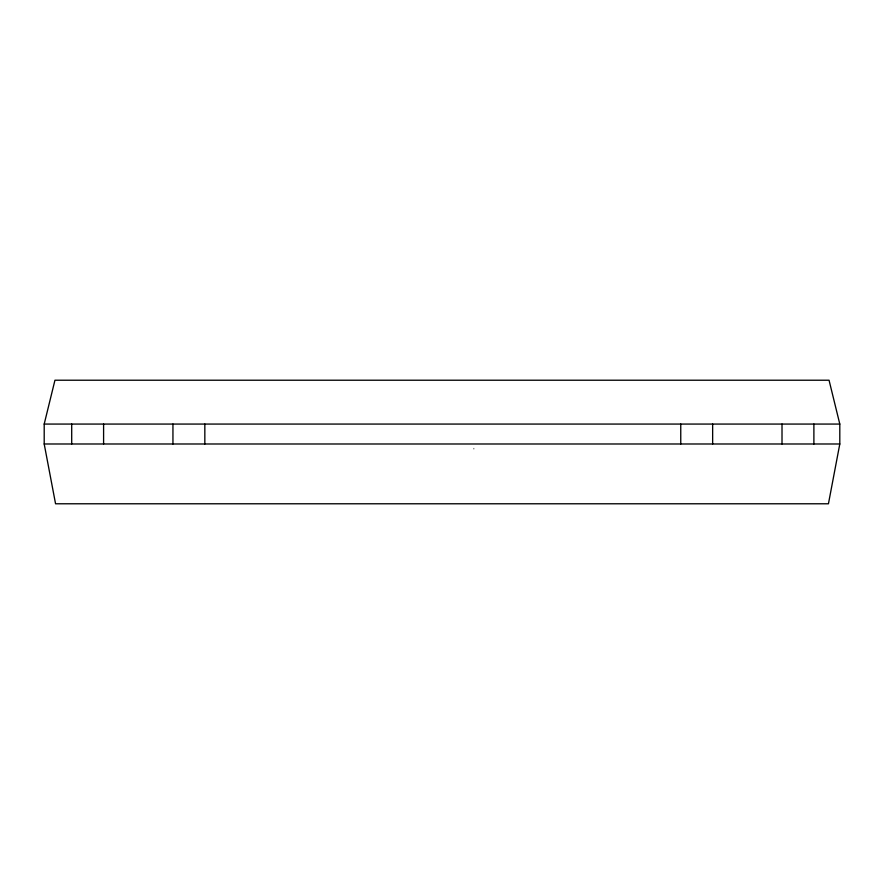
<?xml version="1.0" encoding="UTF-8"?>
<svg xmlns="http://www.w3.org/2000/svg" width="884" height="884" viewBox="0 0 884 884"><rect width="100%" height="100%" fill="white"/><g stroke="black" fill="none" stroke-linecap="round" stroke-linejoin="round"><path stroke-width="0.66" stroke-dasharray="4.42 3.31" d="M473.89 448.21L473.89 449.116"/><path stroke-width="1.33" d="M839.8 443.989L828.441 503.781L55.559 503.781L44.2 443.989L44.2 424.066L54.952 380.219L829.048 380.219L839.8 424.066L839.8 443.989L44.2 443.989M44.2 424.066L839.8 424.066M813.888 424.066L813.888 443.989M782.009 424.066L782.009 443.989M712.648 424.066L712.648 443.989M680.757 424.066L680.757 443.989M204.834 424.066L204.834 443.989M172.944 424.066L172.944 443.989M103.594 424.066L103.594 443.989M71.703 424.066L71.703 443.989"/></g></svg>
